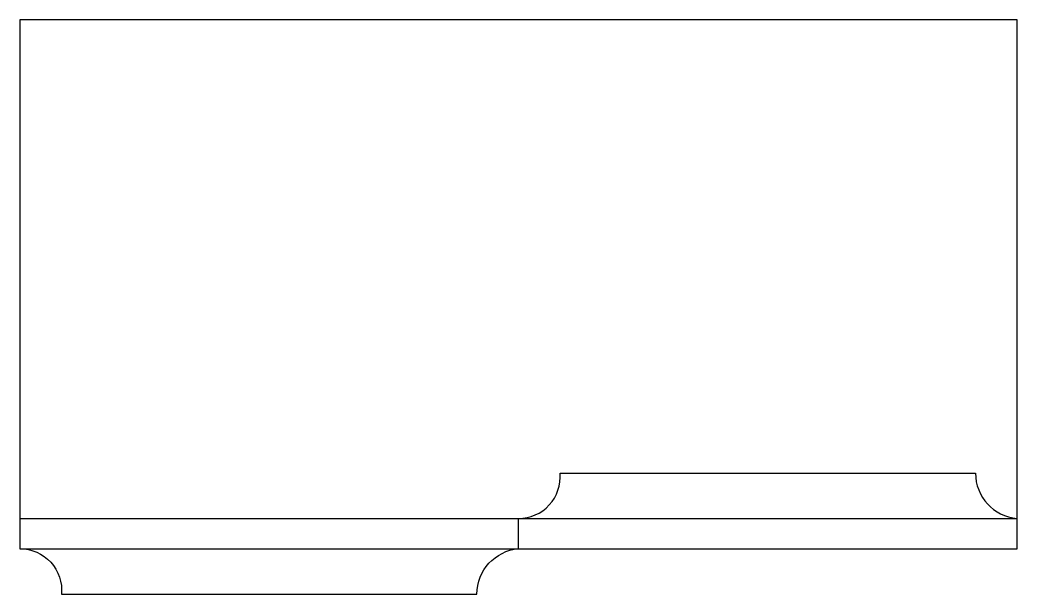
# Model space of a CAD drawing. Extents: x 0 to 66, y -2 to 36.
import ezdxf

# ---------------------------------------------------------------- set-up
doc = ezdxf.new("R2010")
doc.units = 0
doc.layers.get('0').update_dxf_attribs({"linetype": 'CONTINUOUS'})

msp = doc.modelspace()

# ---------------------------------------------------------------- linework, layer by layer
at = {"color": 0}
msp.add_line((0, 3), (66, 3), dxfattribs=at)
msp.add_lwpolyline([(0, 1), (66, 1), (66, 36), (0, 36)], close=True, dxfattribs=at)
msp.add_lwpolyline([(0, 1, -0.439902), (2.75, -2), (30.25, -2, -0.388984), (33, 1), (33, 3, 0.439902), (35.75, 6), (63.25, 6, 0.388984), (66, 3, -0.244625)], format="xyb", dxfattribs=at)

doc.saveas('drawing.dxf')
